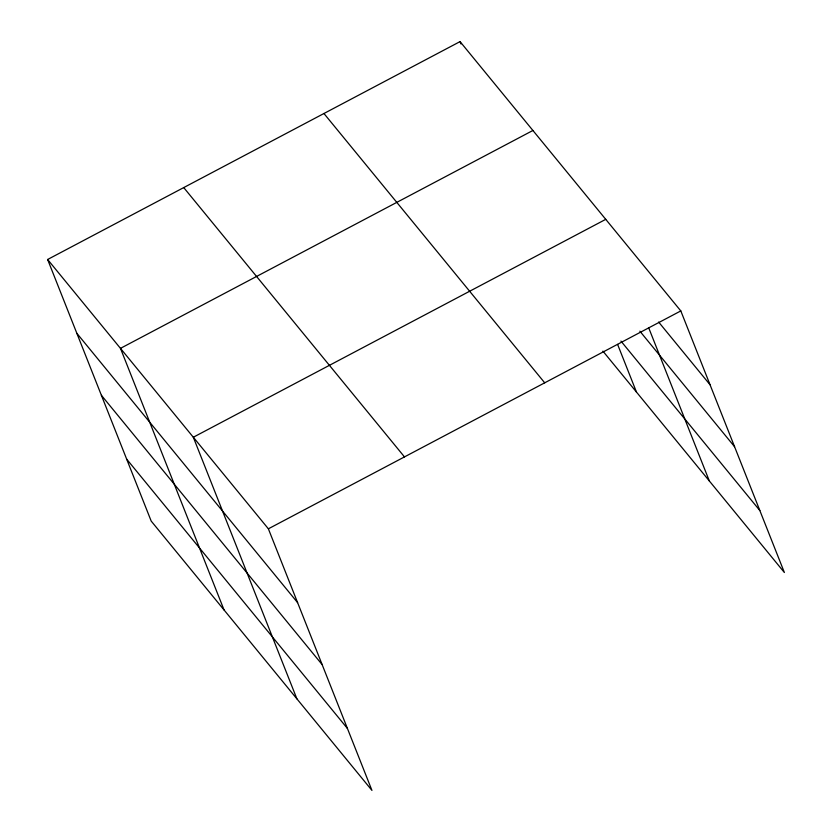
<?xml version="1.0" encoding="UTF-8"?>
<svg xmlns="http://www.w3.org/2000/svg" width="832" height="832" viewBox="0 0 832 832"><rect width="100%" height="100%" fill="white"/><g stroke="black" fill="none" stroke-linecap="round" stroke-linejoin="round"><path stroke-width="1.25" d="M47.622 259.49L268.372 528.809L371.946 790.4L151.195 521.082L47.622 259.49L460.054 41.6L680.805 310.918L784.378 572.51L602.909 351.125M532.896 130.478L120.474 348.358L224.047 609.96M605.748 219.346L193.315 437.237L296.889 698.828M268.372 528.809L680.805 310.918M658.642 322.046L710.039 384.748M639.87 331.178L734.573 446.711M620.942 341.089L759.845 510.546M323.95 113.506L544.71 382.824M183.726 187.585L404.477 456.903M76.856 333.32L297.606 602.638M101.379 395.283L322.14 664.602M126.662 459.118L347.412 728.437M648.669 327.735L709.322 480.948M617.604 344.406L636.47 392.07M460.054 41.6L460.99 43.982"/></g></svg>
